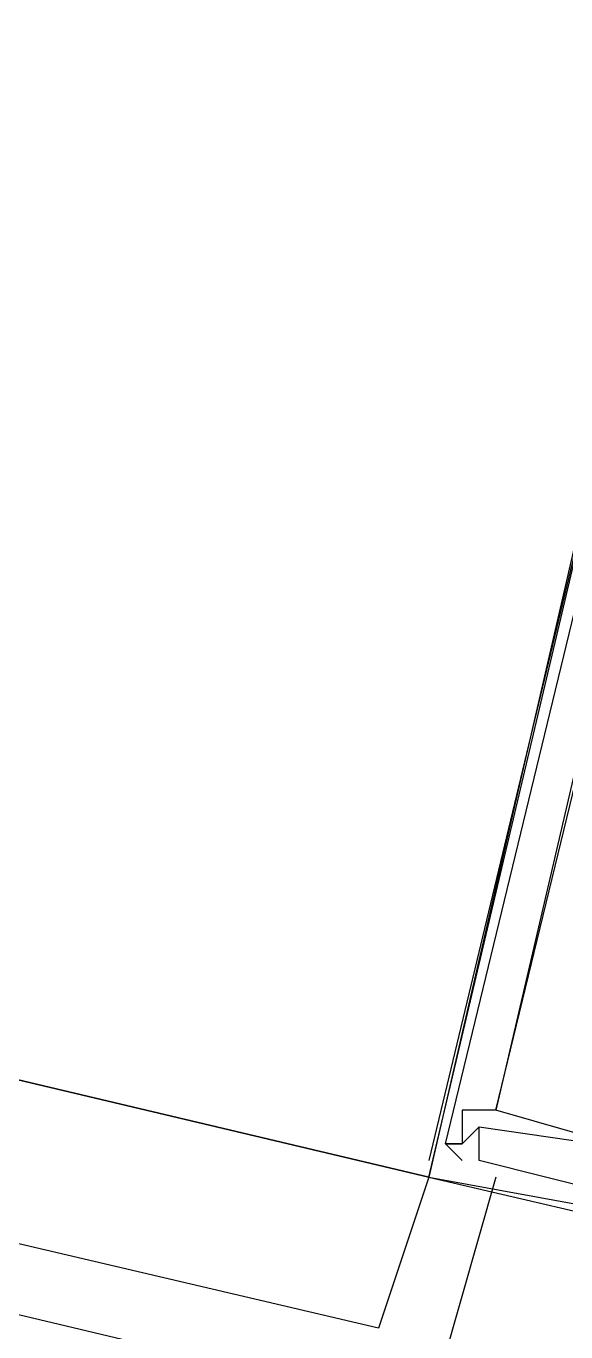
# Model space of a CAD drawing. Header units: feet. Extents: x -84 to 198, y -22 to 181.
# Drawn here: x 109.907 to 110.336, y 147.455 to 148.492 of the extents above; entities that cross this region are included whole.
import ezdxf

# ---------------------------------------------------------------- set-up
doc = ezdxf.new("R2010")
doc.units = ezdxf.units.FT
doc.layers.add('A-LINEA', color=7, linetype='CONTINUOUS')
doc.layers.add('A-MURO-CONCRETO', color=8, linetype='CONTINUOUS')

msp = doc.modelspace()

# ---------------------------------------------------------------- linework, layer by layer
at = {"layer": 'A-LINEA'}
for p, q in [((110.1867, 147.4578), (105.9733, 148.4444)), ((110.2267, 147.3911), (106.0133, 148.3911)), ((110.2533, 147.6311), (110.2533, 147.6311)), ((110.2533, 147.6311), (110.2533, 147.6311)), ((110.2533, 147.6311), (110.2533, 147.6311)), ((110.28, 147.6311), (110.28, 147.6311)), ((110.28, 147.6311), (110.28, 147.6311)), ((110.28, 147.6311), (110.28, 147.6311)), ((110.28, 147.6311), (110.28, 147.6311)), ((110.28, 147.6311), (110.28, 147.6311)), ((110.28, 147.6311), (110.28, 147.6311)), ((110.2667, 147.6178), (110.2667, 147.6178)), ((110.2667, 147.6178), (110.2667, 147.6178)), ((110.2667, 147.6178), (110.2667, 147.6178)), ((110.2667, 147.6178), (110.2667, 147.6178)), ((110.2667, 147.6178), (110.2667, 147.6178)), ((110.2667, 147.6178), (110.2667, 147.6178)), ((110.24, 147.6044), (110.24, 147.6044)), ((110.24, 147.6044), (110.24, 147.6044)), ((110.24, 147.6044), (110.24, 147.6044)), ((110.24, 147.6044), (110.24, 147.6044)), ((110.24, 147.6044), (110.24, 147.6044)), ((110.24, 147.6044), (110.24, 147.6044)), ((110.2533, 147.6044), (110.2533, 147.6044)), ((110.2533, 147.6044), (110.2533, 147.6044)), ((110.2533, 147.6044), (110.2533, 147.6044)), ((110.2533, 147.6044), (110.2533, 147.6044)), ((110.2533, 147.6044), (110.2533, 147.6044)), ((110.2533, 147.6044), (110.2533, 147.6044)), ((110.2533, 147.6044), (110.2533, 147.6044)), ((110.2533, 147.6044), (110.2533, 147.6044)), ((110.2533, 147.6044), (110.2533, 147.6044)), ((110.2267, 147.5911), (110.2267, 147.5911)), ((110.2267, 147.5911), (110.2267, 147.5911)), ((110.2267, 147.5911), (110.2267, 147.5911)), ((110.2533, 147.5911), (110.2533, 147.5911)), ((110.2533, 147.5911), (110.2533, 147.5911)), ((110.2533, 147.5911), (110.2533, 147.5911)), ((110.2667, 147.5911), (110.2667, 147.5911)), ((110.2667, 147.5911), (110.2667, 147.5911)), ((110.2667, 147.5911), (110.2667, 147.5911)), ((110.2267, 147.5778), (110.1867, 147.4578)), ((110.2267, 147.5778), (110.8, 147.4444)), ((110.2267, 147.5778), (110.2267, 147.5778)), ((110.2267, 147.5778), (110.2267, 147.5778)), ((110.2267, 147.5778), (110.2267, 147.5778)), ((110.28, 147.5778), (110.2267, 147.3911))]:
    msp.add_line(p, q, dxfattribs=at)
for points in [[(110.2267, 147.5778), (110.5733, 149.0444), (106.1867, 150.0844), (105.84, 148.6178), (110.2267, 147.5778)], [(110.3867, 148.2444), (110.3867, 148.2578), (110.2267, 147.5911)], [(110.3867, 148.2444), (110.3867, 148.2578), (110.2267, 147.5911)], [(110.3867, 148.2444), (110.3867, 148.2578), (110.2267, 147.5911)], [(110.2533, 147.5911), (110.24, 147.6044), (110.3467, 148.0444), (110.36, 148.0444), (110.3733, 148.0444), (110.3733, 148.0578), (110.3467, 148.0578), (110.36, 148.1378)], [(110.2533, 147.5911), (110.24, 147.6044), (110.3467, 148.0444), (110.36, 148.0444), (110.3733, 148.0444), (110.3733, 148.0578), (110.3467, 148.0578), (110.36, 148.1378)], [(110.2533, 147.5911), (110.24, 147.6044), (110.3467, 148.0444), (110.36, 148.0444), (110.3733, 148.0444), (110.3733, 148.0578), (110.3467, 148.0578), (110.36, 148.1378)], [(110.36, 148.0311), (110.3733, 148.0311), (110.28, 147.6311), (110.2533, 147.6311), (110.2533, 147.6044), (110.24, 147.6044), (110.2533, 147.6044), (110.2667, 147.6178), (110.36, 147.6044), (110.36, 147.5911), (110.3733, 147.6044), (110.28, 147.6311), (110.4, 148.1244), (110.4933, 148.0978)], [(110.36, 148.0311), (110.3733, 148.0311), (110.28, 147.6311), (110.2533, 147.6311), (110.2533, 147.6044), (110.24, 147.6044), (110.2533, 147.6044), (110.2667, 147.6178), (110.36, 147.6044), (110.36, 147.5911), (110.3733, 147.6044), (110.28, 147.6311), (110.4, 148.1244), (110.4933, 148.0978)], [(110.36, 148.0311), (110.3733, 148.0311), (110.28, 147.6311), (110.2533, 147.6311), (110.2533, 147.6044), (110.24, 147.6044), (110.2533, 147.6044), (110.2667, 147.6178), (110.36, 147.6044), (110.36, 147.5911), (110.3733, 147.6044), (110.28, 147.6311), (110.4, 148.1244), (110.4933, 148.0978)], [(110.3733, 147.5644), (110.2667, 147.5911), (110.2667, 147.6178), (110.2533, 147.6044)], [(110.3733, 147.5644), (110.2667, 147.5911), (110.2667, 147.6178), (110.2533, 147.6044)], [(110.3733, 147.5644), (110.2667, 147.5911), (110.2667, 147.6178), (110.2533, 147.6044)], [(110.2267, 147.5778), (110.3733, 147.5511), (110.3867, 147.5644), (110.4533, 147.5511)], [(110.2267, 147.5778), (110.3733, 147.5511), (110.3867, 147.5644), (110.4533, 147.5511)], [(110.2267, 147.5778), (110.3733, 147.5511), (110.3867, 147.5644), (110.4533, 147.5511)]]:
    msp.add_lwpolyline(points, dxfattribs=at)
at = {"layer": 'A-MURO-CONCRETO'}
msp.add_lwpolyline([(105.84, 148.6178), (110.4667, 148.6178), (110.2267, 147.5778), (105.84, 148.6178), (105.84, 148.6178)], dxfattribs=at)

doc.saveas('drawing.dxf')
